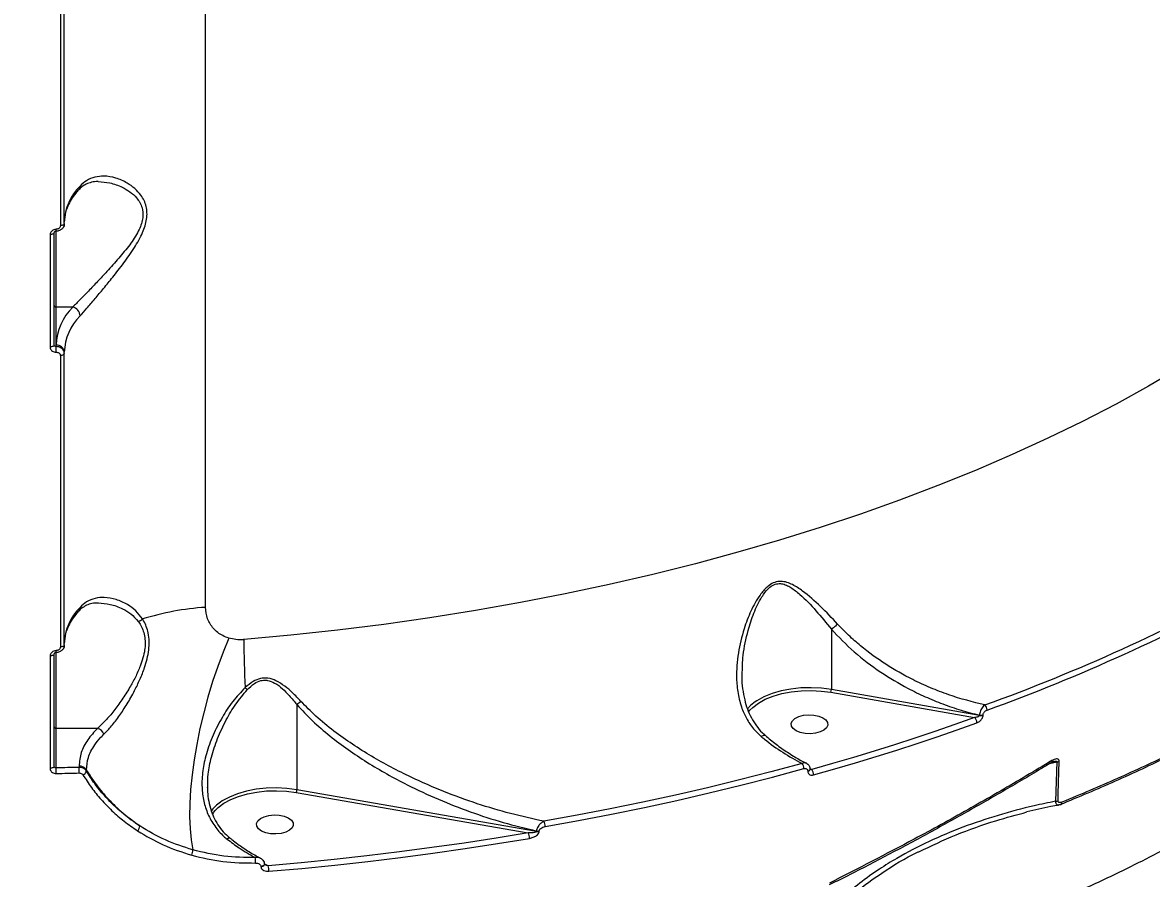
# Model space of a CAD drawing. Header units: millimetres. Extents: x -4781 to 5098, y -4410 to 4664.
# Drawn here: x -1572.3 to -1296.6, y -389.8 to -180.9 of the extents above; entities that cross this region are included whole.
import ezdxf

# ---------------------------------------------------------------- set-up
doc = ezdxf.new("R2010")
doc.units = ezdxf.units.MM
for name, color, linetype in [('DIKOM_ОБЪЕКТ', 7, 'Continuous'), ('DIKOM_РАЗМЕР_ЗОНА', 7, 'Continuous'), ('DIKOM_РАЗМЕР_ОБЪЕКТА', 7, 'Continuous')]:
    doc.layers.add(name, color=color, linetype=linetype)
doc.styles.add('style1', font='arial.ttf', dxfattribs={"width": 0.8})
doc.dimstyles.new('1-50', dxfattribs={"dimtxt": 300, "dimasz": 200, "dimexe": 100, "dimexo": 0, "dimgap": 100, "dimtad": 1, "dimtxsty": 'style1', "dimcen": 200, "dimclrd": 7, "dimclre": 7, "dimclrt": 7, "dimadec": 1, "dimazin": 2, "dimtfac": 1, "dimtmove": 0, "dimatfit": 2, "dimfxl": 0, "dimlwd": 25, "dimlwe": 18, "dimarcsym": 0})

# ---------------------------------------------------------------- blocks, each defined once
blk = doc.blocks.new('*D54')
at = {"layer": 'Defpoints', "color": 0, "transparency": 16777216}
for p in [(2534.93, 1098.4), (-3331.22, 763.4), (2534.93, -3200.56)]:
    blk.add_point(p, dxfattribs=at)
at = {"layer": 'DIKOM_РАЗМЕР_ОБЪЕКТА', "color": 7, "lineweight": 18, "transparency": 16777216}
for p, q in [((2534.93, 1098.4), (2534.93, -3300.56)), ((-3331.22, 763.4), (-3331.22, -3300.56))]:
    blk.add_line(p, q, dxfattribs=at)
at = {"layer": 'DIKOM_РАЗМЕР_ОБЪЕКТА', "color": 7, "lineweight": 25, "transparency": 16777216}
blk.add_line((-3131.22, -3200.56), (2334.93, -3200.56), dxfattribs=at)
at = {"layer": 'DIKOM_РАЗМЕР_ОБЪЕКТА', "color": 7, "transparency": 16777216}
for points in [[(-3131.22, -3167.23), (-3131.22, -3233.9), (-3331.22, -3200.56)], [(2334.93, -3167.23), (2334.93, -3233.9), (2534.93, -3200.56)]]:
    blk.add_solid(points, dxfattribs=at)
at = {"layer": 'DIKOM_РАЗМЕР_ОБЪЕКТА', "color": 7, "transparency": 16777216, "insert": (941.13, -2947.39), "char_height": 300, "attachment_point": 5, "style": 'style1'}
blk.add_mtext('5870', dxfattribs=at)
blk = doc.blocks.new('*D57')
at = {"layer": 'Defpoints', "color": 0, "transparency": 16777216}
for p in [(4034.06, 1180.11), (-4781.22, 856.14), (4034.06, -4310.06)]:
    blk.add_point(p, dxfattribs=at)
at = {"layer": 'DIKOM_РАЗМЕР_ЗОНА', "color": 7, "lineweight": 18, "transparency": 16777216}
for p, q in [((4034.06, 1180.11), (4034.06, -4410.06)), ((-4781.22, 856.14), (-4781.22, -4410.06))]:
    blk.add_line(p, q, dxfattribs=at)
at = {"layer": 'DIKOM_РАЗМЕР_ЗОНА', "color": 7, "lineweight": 25, "transparency": 16777216}
blk.add_line((-4581.22, -4310.06), (3834.06, -4310.06), dxfattribs=at)
at = {"layer": 'DIKOM_РАЗМЕР_ЗОНА', "color": 7, "transparency": 16777216}
for points in [[(-4581.22, -4276.72), (-4581.22, -4343.39), (-4781.22, -4310.06)], [(3834.06, -4276.72), (3834.06, -4343.39), (4034.06, -4310.06)]]:
    blk.add_solid(points, dxfattribs=at)
at = {"layer": 'DIKOM_РАЗМЕР_ЗОНА', "color": 7, "transparency": 16777216, "insert": (-1490.8, -4056.88), "char_height": 300, "attachment_point": 5, "style": 'style1'}
blk.add_mtext('8820', dxfattribs=at)

msp = doc.modelspace()

# ---------------------------------------------------------------- linework, layer by layer
at = {"layer": 'DIKOM_ОБЪЕКТ', "color": 7, "linetype": 'Continuous', "lineweight": 15}
for p, q in [((-1527.579, -323.657), (-1527.579, -23.649)), ((-1563.04, -159.341), (-1563.04, -230.486)), ((-1562.081, -229.971), (-1562.081, -158.826)), ((-1565.547, -232.677), (-1565.547, -260.106)), ((-1564.581, -259.592), (-1564.581, -232.162)), ((-1564.081, -250.364), (-1564.081, -231.806)), ((-1560.031, -250.364), (-1564.081, -250.364)), ((-1564.081, -259.632), (-1564.081, -250.364)), ((-1564.081, -259.992), (-1564.081, -259.632)), ((-1562.081, -261.686), (-1562.081, -261.347)), ((-1562.081, -332.831), (-1562.081, -261.686)), ((-1563.04, -262.201), (-1563.04, -333.346)), ((-1374.729, -329.019), (-1374.729, -343.728)), ((-1565.547, -335.537), (-1565.547, -362.967)), ((-1564.581, -362.452), (-1564.581, -335.023)), ((-1564.081, -353.224), (-1564.081, -334.666)), ((-1396.512, -340.471), (-1396.495, -340.129)), ((-1374.89, -344.401), (-1339.769, -350.561)), ((-1338.574, -350.07), (-1374.729, -343.728)), ((-1505.269, -347.415), (-1505.269, -368.199)), ((-1394.98, -349.192), (-1394.657, -348.796)), ((-1338.574, -349.981), (-1338.574, -350.07)), ((-1337.674, -350.003), (-1337.674, -349.914)), ((-1553.979, -353.224), (-1564.081, -353.224)), ((-1564.081, -362.852), (-1564.081, -353.224)), ((-1558.468, -362.414), (-1558.468, -362.722)), ((-1556.684, -363.638), (-1556.684, -363.354)), ((-1380.476, -363.65), (-1380.476, -363.678)), ((-1379.538, -363.259), (-1379.983, -363.063)), ((-1379.951, -363.197), (-1379.951, -363.225)), ((-1321.45, -361.797), (-1319.708, -361.393)), ((-1319.708, -361.393), (-1320.003, -370.998)), ((-1527.066, -367.607), (-1527.058, -367.409)), ((-1505.429, -368.872), (-1448.78, -378.712)), ((-1446.739, -378.367), (-1505.269, -368.199)), ((-1446.739, -378.262), (-1446.739, -378.367)), ((-1446.101, -378.367), (-1446.101, -378.262)), ((-1514.062, -386.904), (-1514.062, -386.979)), ((-1512.268, -386.737), (-1513.241, -386.313))]:
    msp.add_line(p, q, dxfattribs=at)
at = {"layer": 'DIKOM_ОБЪЕКТ', "color": 7, "linetype": 'Continuous', "lineweight": 15, "flags": 128}
for points in [[(-1562.081, -229.971), (-1562.099, -230.069), (-1562.153, -230.163), (-1562.241, -230.251), (-1562.36, -230.328), (-1562.505, -230.392), (-1562.67, -230.441), (-1562.851, -230.472), (-1563.04, -230.486)], [(-1564.581, -232.162), (-1564.6, -232.26), (-1564.654, -232.355), (-1564.742, -232.443), (-1564.862, -232.52), (-1565.008, -232.584), (-1565.175, -232.633), (-1565.356, -232.664), (-1565.547, -232.677)], [(-1564.581, -259.592), (-1564.6, -259.69), (-1564.654, -259.785), (-1564.742, -259.872), (-1564.862, -259.949), (-1565.008, -260.014), (-1565.175, -260.062), (-1565.356, -260.093), (-1565.547, -260.106)], [(-1562.081, -261.686), (-1562.099, -261.784), (-1562.153, -261.878), (-1562.241, -261.966), (-1562.36, -262.043), (-1562.505, -262.107), (-1562.67, -262.156), (-1562.851, -262.188), (-1563.04, -262.201)], [(-1289.546, -265.133), (-1297.245, -269.637), (-1305.207, -274.019), (-1313.425, -278.272), (-1321.891, -282.396), (-1330.598, -286.383), (-1339.536, -290.233), (-1348.698, -293.94), (-1358.076, -297.502), (-1367.66, -300.915), (-1377.442, -304.175), (-1387.412, -307.281), (-1397.561, -310.228), (-1407.88, -313.015), (-1418.36, -315.638), (-1428.99, -318.095), (-1439.76, -320.384), (-1450.661, -322.503), (-1461.683, -324.45), (-1472.814, -326.223), (-1484.046, -327.82), (-1495.366, -329.24), (-1506.766, -330.481), (-1518.234, -331.543)], [(-1562.081, -332.831), (-1562.099, -332.929), (-1562.153, -333.023), (-1562.241, -333.111), (-1562.36, -333.188), (-1562.505, -333.252), (-1562.67, -333.301), (-1562.851, -333.332), (-1563.04, -333.346)], [(-1521.875, -331.19), (-1523.282, -334.571), (-1524.614, -338.12), (-1525.86, -341.8), (-1527.005, -345.578), (-1528.04, -349.414), (-1528.954, -353.271), (-1529.738, -357.112), (-1530.384, -360.897), (-1530.886, -364.59), (-1531.239, -368.155), (-1531.439, -371.556), (-1531.485, -374.758), (-1531.375, -377.733), (-1531.112, -380.448), (-1530.697, -382.878)], [(-1564.581, -335.023), (-1564.6, -335.121), (-1564.654, -335.215), (-1564.742, -335.303), (-1564.862, -335.38), (-1565.008, -335.444), (-1565.175, -335.493), (-1565.356, -335.524), (-1565.547, -335.537)], [(-1394.657, -348.796), (-1393.937, -348.074), (-1392.555, -347.034), (-1390.881, -346.115), (-1388.955, -345.338), (-1386.822, -344.722), (-1384.53, -344.28), (-1382.135, -344.023), (-1379.692, -343.957), (-1377.258, -344.084), (-1374.89, -344.401)], [(-1374.729, -343.728), (-1377.171, -343.402), (-1379.681, -343.271), (-1382.201, -343.339), (-1384.671, -343.604), (-1387.034, -344.06), (-1389.234, -344.696), (-1391.22, -345.497), (-1392.946, -346.445), (-1393.386, -346.741)], [(-1393.386, -346.741), (-1394.371, -347.518), (-1395.308, -348.493)], [(-1377.831, -350.188), (-1376.824, -350.596), (-1376.081, -351.133), (-1375.662, -351.757), (-1375.602, -352.416), (-1375.903, -353.057), (-1376.544, -353.628), (-1377.471, -354.083), (-1378.609, -354.386), (-1379.867, -354.511), (-1381.142, -354.448), (-1382.331, -354.203), (-1383.338, -353.795), (-1384.081, -353.257), (-1384.5, -352.634), (-1384.561, -351.975), (-1384.259, -351.334), (-1383.618, -350.763), (-1382.691, -350.307), (-1381.553, -350.005), (-1380.295, -349.88), (-1379.02, -349.943), (-1377.831, -350.188)], [(-1339.769, -350.561), (-1344.586, -352.272), (-1349.449, -353.948), (-1354.357, -355.59), (-1359.309, -357.196), (-1364.304, -358.766), (-1369.341, -360.3), (-1374.42, -361.798), (-1379.538, -363.259)], [(-1379.059, -364.568), (-1373.929, -363.104), (-1368.838, -361.602), (-1363.789, -360.065), (-1358.782, -358.491), (-1353.819, -356.881), (-1348.899, -355.236), (-1344.024, -353.555), (-1339.196, -351.84)], [(-1320.894, -361.081), (-1320.878, -361.21), (-1320.881, -361.324), (-1320.902, -361.418), (-1320.941, -361.491), (-1320.997, -361.539), (-1321.004, -361.542)], [(-1564.581, -362.452), (-1564.6, -362.55), (-1564.654, -362.645), (-1564.742, -362.732), (-1564.862, -362.809), (-1565.008, -362.874), (-1565.175, -362.922), (-1565.356, -362.954), (-1565.547, -362.967)], [(-1558.468, -362.722), (-1559.17, -362.741), (-1559.871, -362.758), (-1560.573, -362.776), (-1561.274, -362.792), (-1561.976, -362.808), (-1562.678, -362.823), (-1563.379, -362.838), (-1564.081, -362.852)], [(-1381.886, -361.764), (-1389.508, -363.819), (-1397.21, -365.793), (-1404.989, -367.686), (-1412.842, -369.496), (-1420.766, -371.222), (-1428.756, -372.865), (-1436.811, -374.422), (-1444.925, -375.894)], [(-1444.627, -377.201), (-1436.494, -375.726), (-1428.422, -374.165), (-1420.413, -372.519), (-1412.472, -370.788), (-1404.602, -368.974), (-1396.806, -367.078), (-1389.087, -365.099), (-1381.448, -363.039)], [(-1564.043, -364.224), (-1563.339, -364.21), (-1562.636, -364.195), (-1561.933, -364.18), (-1561.229, -364.164), (-1560.526, -364.147), (-1559.823, -364.13), (-1559.12, -364.112), (-1558.416, -364.094)], [(-1525.197, -373.267), (-1524.477, -372.545), (-1523.095, -371.505), (-1521.421, -370.586), (-1519.495, -369.809), (-1517.361, -369.192), (-1515.07, -368.75), (-1512.674, -368.494), (-1510.231, -368.428), (-1507.797, -368.555), (-1505.429, -368.872)], [(-1505.269, -368.199), (-1507.712, -367.873), (-1510.222, -367.742), (-1512.741, -367.81), (-1515.211, -368.075), (-1517.574, -368.531), (-1519.774, -369.167), (-1521.761, -369.968), (-1523.486, -370.916), (-1523.927, -371.212)], [(-1525.895, -374.211), (-1525.535, -373.681), (-1525.197, -373.267)], [(-1508.372, -374.659), (-1507.365, -375.067), (-1506.622, -375.604), (-1506.203, -376.228), (-1506.142, -376.887), (-1506.444, -377.527), (-1507.085, -378.099), (-1508.012, -378.554), (-1509.15, -378.856), (-1510.408, -378.981), (-1511.683, -378.918), (-1512.872, -378.673), (-1513.879, -378.266), (-1514.622, -377.728), (-1515.041, -377.105), (-1515.101, -376.446), (-1514.799, -375.805), (-1514.159, -375.233), (-1513.232, -374.779), (-1512.094, -374.476), (-1510.836, -374.351), (-1509.561, -374.414), (-1508.372, -374.659)], [(-1448.78, -378.712), (-1456.573, -379.994), (-1464.412, -381.196), (-1472.295, -382.319), (-1480.22, -383.364), (-1488.182, -384.327), (-1496.18, -385.211), (-1504.209, -386.014), (-1512.268, -386.737)], [(-1512.106, -388.102), (-1504.028, -387.378), (-1495.98, -386.573), (-1487.963, -385.687), (-1479.981, -384.721), (-1472.038, -383.674), (-1464.136, -382.548), (-1456.278, -381.343), (-1448.467, -380.059)], [(-1513.219, -386.398), (-1513.256, -386.534), (-1513.37, -386.668), (-1513.553, -386.78), (-1513.79, -386.861), (-1514.062, -386.904)]]:
    msp.add_lwpolyline(points, dxfattribs=at)
at = {"layer": 'DIKOM_ОБЪЕКТ', "color": 7, "linetype": 'Continuous', "lineweight": 15}
for centre, radius, start, end in [((-1548.967, -230.106), 13.122, 134.86017, 177.92687), ((-1559.539, -220.839), 1.316, 318.34635, 1.51264), ((-1566.507, -231.512), 2.469, 352.17356, 3.46663), ((-1564.114, -249.896), 0.469, 184.80944, 273.98347), ((-1550.313, -260.13), 13.777, 134.85734, 177.92845), ((-1560.593, -252.671), 2.374, 3.65273, 76.30292), ((-1548.967, -261.821), 13.123, 134.86098, 177.92833), ((-1563.949, -261.501), 1.874, 4.73264, 94.05015), ((-1587.008, -261.316), 22.965, 359.88052, 3.30507), ((-1491.443, 79.181), 453.687, 289.86932, 299.01111), ((-1491.267, 78.924), 454.738, 289.86985, 299.0107), ((-1548.967, -332.966), 13.122, 134.86017, 177.92687), ((-1559.538, -323.699), 1.315, 318.33655, 1.52244), ((-1523.12, -391.025), 67.515, 93.78653, 107.11356), ((-1544.898, -324.274), 2.933, 287.15244, 310.64006), ((-1290.345, -331.113), 227.889, 180.10804, 183.05365), ((-1566.507, -334.372), 2.469, 352.17356, 3.46663), ((-1491.358, -316.94), 37.382, 224.74033, 225.84786), ((-1376.147, -343.744), 1.419, 332.41804, 0.62123), ((-1338.254, -348.2), 1.81, 259.8183, 288.67128), ((-1338.254, -348.288), 1.81, 259.8183, 288.67128), ((-1338.462, -348.761), 1.754, 0.62116, 46.07651), ((-1564.114, -352.756), 0.469, 184.77483, 274.01808), ((-1340.922, -351.846), 1.726, 0.19431, 48.11364), ((-1554.705, -355.644), 2.526, 23.78837, 73.30906), ((-1587.019, -364.177), 22.977, 359.8814, 3.3042), ((-1558.411, -364.47), 2.057, 32.86585, 91.57732), ((-1575.392, -364.046), 16.976, 359.83743, 4.47216), ((-1557.944, -363.307), 1.303, 288.88749, 345.2792), ((-1383.533, -363.043), 2.085, 0.09541, 37.83463), ((-1380.531, -363.054), 0.598, 275.2718, 345.85357), ((-1380.529, -363.089), 0.592, 275.12676, 347.36661), ((-1381.062, -364.558), 2.002, 359.70609, 40.45183), ((-1319.609, -359.628), 1.767, 266.77811, 287.71984), ((-1506.701, -368.214), 1.432, 332.67349, 0.61472), ((-1519.165, -378.343), 8.575, 123.73755, 145.8752), ((-1319.947, -369.196), 1.803, 268.2261, 288.75555), ((-1318.767, -371.478), 0.317, 275.65392, 291.97613), ((-1318.947, -371.314), 0.547, 303.14521, 9.20218), ((-1545.526, -376.876), 1.894, 315.10622, 355.18106), ((-1447.572, -377.187), 2.946, 359.72491, 26.03446), ((-1451.376, -380.026), 2.909, 359.36502, 26.8472), ((-1446.42, -376.376), 1.913, 260.39224, 279.60776), ((-1446.42, -376.492), 1.902, 260.33572, 279.66428), ((-1533.396, -383.017), 2.703, 334.6852, 2.9487), ((-1520.157, -385.706), 4.802, 355.46282, 11.41099), ((-1513.986, -386.134), 0.849, 264.85415, 334.34833), ((-1517.578, -388.059), 5.472, 359.54155, 13.97909)]:
    msp.add_arc(centre, radius, start, end, dxfattribs=at)
for points, knots in [([(-1553.792, -219.733), (-1552.849, -219.794), (-1550.901, -219.919), (-1548.257, -220.872), (-1546.043, -222.156), (-1544.591, -223.429), (-1543.607, -224.787), (-1542.952, -226.268), (-1542.808, -227.715), (-1543, -229.155), (-1543.326, -230.343), (-1544.271, -232.48), (-1546.107, -235.246), (-1548.788, -238.508), (-1551.472, -241.481), (-1553.972, -244.151), (-1556.182, -246.464), (-1558.265, -248.619), (-1559.437, -249.777), (-1560.031, -250.364)], [0, 0, 0, 0, 0.083731, 0.1730445, 0.2302412, 0.2886018, 0.3225489, 0.3574022, 0.4073007, 0.4205948, 0.4517212, 0.4838951, 0.5607478, 0.6426243, 0.7267586, 0.7946329, 0.8636862, 0.9308931, 1, 1, 1, 1]), ([(-1553.792, -219.733), (-1553.842, -219.729), (-1554.419, -219.681), (-1555.412, -219.86), (-1556.688, -220.275), (-1557.721, -220.889), (-1558.297, -221.47), (-1558.555, -221.73)], [0, 0, 0, 0, 0.02618179, 0.29860911, 0.57054331, 0.80740198, 1, 1, 1, 1]), ([(-1558.224, -252.519), (-1557.678, -251.913), (-1556.57, -250.679), (-1554.597, -248.355), (-1552.467, -245.801), (-1550.1, -242.891), (-1547.521, -239.588), (-1544.952, -235.96), (-1542.907, -232.358), (-1541.962, -229.411), (-1541.832, -227.277), (-1542.047, -225.738), (-1542.568, -224.312), (-1543.485, -222.795), (-1544.869, -221.325), (-1546.951, -219.847), (-1549.517, -218.733), (-1552.219, -218.28), (-1554.644, -218.541), (-1556.633, -219.324), (-1557.725, -220.34), (-1558.224, -220.804)], [0, 0, 0, 0, 0.0545827, 0.1110313, 0.165944, 0.2220125, 0.2890737, 0.3579567, 0.4226695, 0.4774017, 0.5047488, 0.5331024, 0.5623555, 0.5923839, 0.6398909, 0.6885848, 0.7592847, 0.8320606, 0.8901602, 0.9498681, 1, 1, 1, 1]), ([(-1558.559, -221.718), (-1558.798, -221.987), (-1559.496, -222.773), (-1560.435, -224.1), (-1561.28, -225.698), (-1561.833, -227.315), (-1562.058, -228.626), (-1562.076, -229.401), (-1562.081, -229.631)], [0, 0, 0, 0, 0.103399, 0.3019177, 0.501744, 0.7047564, 0.9124694, 1, 1, 1, 1]), ([(-1564.043, -231.363), (-1564.154, -231.372), (-1564.434, -231.393), (-1564.856, -231.555), (-1565.237, -231.853), (-1565.497, -232.243), (-1565.53, -232.532), (-1565.547, -232.677)], [0, 0, 0, 0, 0.1418675, 0.3567156, 0.5713633, 0.7856093, 1, 1, 1, 1]), ([(-1562.1, -230.005), (-1562.096, -230.056), (-1562.072, -230.328), (-1562.259, -230.81), (-1562.671, -231.356), (-1563.282, -231.717), (-1563.785, -231.877), (-1564.047, -231.843), (-1564.063, -231.841)], [0, 0, 0, 0, 0.0530065, 0.2781193, 0.5037645, 0.7375011, 0.9841192, 1, 1, 1, 1]), ([(-1563.04, -230.486), (-1563.052, -230.582), (-1563.074, -230.775), (-1563.246, -231.036), (-1563.501, -231.235), (-1563.782, -231.343), (-1563.969, -231.357), (-1564.043, -231.363)], [0, 0, 0, 0, 0.2142206, 0.4286116, 0.643224, 0.8580978, 1, 1, 1, 1]), ([(-1564.061, -231.852), (-1564.092, -231.852), (-1564.178, -231.853), (-1564.316, -231.893), (-1564.446, -231.962), (-1564.534, -232.043), (-1564.578, -232.123), (-1564.583, -232.146), (-1564.581, -232.164), (-1564.581, -232.165)], [0, 0, 0, 0, 0.0835665, 0.2335785, 0.3872197, 0.5494512, 0.7301465, 0.9907729, 1, 1, 1, 1]), ([(-1565.547, -260.106), (-1565.539, -260.201), (-1565.521, -260.439), (-1565.341, -260.798), (-1565.001, -261.118), (-1564.55, -261.331), (-1564.212, -261.353), (-1564.043, -261.364)], [0, 0, 0, 0, 0.1406272, 0.3551633, 0.5699166, 0.7849022, 1, 1, 1, 1]), ([(-1564.081, -259.992), (-1564.137, -259.991), (-1564.25, -259.988), (-1564.4, -259.922), (-1564.513, -259.82), (-1564.573, -259.702), (-1564.579, -259.623), (-1564.581, -259.592)], [0, 0, 0, 0, 0.2155049, 0.4307596, 0.6455209, 0.8597731, 1, 1, 1, 1]), ([(-1562.081, -261.686), (-1562.091, -261.56), (-1562.115, -261.243), (-1562.354, -260.763), (-1562.806, -260.332), (-1563.406, -260.043), (-1563.856, -260.009), (-1564.081, -259.992)], [0, 0, 0, 0, 0.14066321, 0.35546965, 0.57032053, 0.78516732, 1, 1, 1, 1]), ([(-1564.043, -261.364), (-1563.93, -261.371), (-1563.705, -261.386), (-1563.404, -261.528), (-1563.177, -261.74), (-1563.058, -261.979), (-1563.045, -262.138), (-1563.04, -262.201)], [0, 0, 0, 0, 0.2150907, 0.4301805, 0.6447969, 0.8592987, 1, 1, 1, 1]), ([(-1175.175, -286.77), (-1174.67, -287.851), (-1173.12, -291.169), (-1171.597, -297.415), (-1170.509, -305.413), (-1170.444, -314.101), (-1171.373, -323.434), (-1173.34, -333.411), (-1176.36, -344.036), (-1180.476, -355.3), (-1185.733, -367.236), (-1192.088, -379.682), (-1199.379, -392.331), (-1207.483, -405.057), (-1216.296, -417.786), (-1226.054, -430.871), (-1236.762, -444.276), (-1248.403, -457.958), (-1260.649, -471.532), (-1273.423, -484.948), (-1286.645, -498.161), (-1300.601, -511.464), (-1315.285, -524.812), (-1330.624, -538.177), (-1341.277, -546.949), (-1346.601, -551.334)], [0, 0, 0, 0, 0.0209176, 0.0641763, 0.1074674, 0.1507256, 0.1952319, 0.239775, 0.2842814, 0.3303977, 0.3765138, 0.4232922, 0.4700711, 0.5140068, 0.5579767, 0.6019124, 0.6471283, 0.6923814, 0.7375982, 0.7807392, 0.823911, 0.8670522, 0.911357, 0.9556951, 1, 1, 1, 1]), ([(-1387.598, -418.941), (-1382.045, -417.38), (-1370.937, -414.257), (-1354.849, -409.032), (-1339.224, -403.415), (-1323.618, -397.162), (-1308.189, -390.265), (-1293.077, -382.692), (-1278.694, -374.612), (-1265.127, -366.027), (-1252.451, -356.951), (-1241.07, -347.677), (-1230.962, -338.255), (-1222.085, -328.733), (-1214.154, -318.853), (-1207.363, -308.613), (-1202.813, -300.706), (-1200.937, -296.2), (-1200.554, -295.278)], [0, 0, 0, 0, 0.0603272, 0.1206539, 0.1815816, 0.242509, 0.3098632, 0.3772694, 0.4446229, 0.513961, 0.5833572, 0.6526947, 0.71793, 0.7832141, 0.8484483, 0.9155652, 0.9827371, 1, 1, 1, 1]), ([(-1373.225, -327.735), (-1374.596, -326.284), (-1377.376, -323.342), (-1381.011, -320.126), (-1383.791, -318.28), (-1385.587, -317.518), (-1387.042, -317.239), (-1388.568, -317.464), (-1390.234, -318.393), (-1391.372, -319.607), (-1392.914, -321.678), (-1394.481, -324.576), (-1396.297, -329.321), (-1397.627, -334.834), (-1398.045, -340.189), (-1397.627, -344.743), (-1396.744, -348.162), (-1395.352, -351.148), (-1393.753, -353.438), (-1392.435, -354.655), (-1391.883, -355.166)], [0, 0, 0, 0, 0.0952068, 0.1929549, 0.2447991, 0.2710684, 0.2981681, 0.3242868, 0.3503845, 0.3910723, 0.4019425, 0.4719606, 0.5438072, 0.6393922, 0.7378504, 0.7988521, 0.8613652, 0.9113733, 0.9628368, 1, 1, 1, 1]), ([(-1396.495, -340.129), (-1396.468, -338.537), (-1396.405, -334.914), (-1395.279, -329.848), (-1393.771, -325.045), (-1392.375, -322.14), (-1391.001, -320.046), (-1390.016, -318.851), (-1388.514, -317.939), (-1387.183, -317.78), (-1385.968, -318.087), (-1385.157, -318.495), (-1383.943, -319.233), (-1381.754, -321.01), (-1378.469, -324.401), (-1375.976, -327.479), (-1374.729, -329.019)], [0, 0, 0, 0, 0.10840648, 0.24673586, 0.34665754, 0.44619538, 0.46107586, 0.51550137, 0.54917687, 0.58272085, 0.61487317, 0.64723472, 0.6541136, 0.72605986, 0.86297521, 1, 1, 1, 1]), ([(-1542.987, -326.499), (-1543.503, -325.804), (-1544.551, -324.387), (-1546.806, -322.793), (-1549.439, -321.613), (-1552.146, -321.144), (-1554.582, -321.385), (-1556.599, -322.159), (-1557.71, -323.188), (-1558.224, -323.664)], [0, 0, 0, 0, 0.1260958, 0.2567263, 0.4243349, 0.5968615, 0.7352956, 0.8775672, 1, 1, 1, 1]), ([(-1558.559, -324.578), (-1558.798, -324.847), (-1559.496, -325.633), (-1560.435, -326.96), (-1561.28, -328.558), (-1561.833, -330.175), (-1562.058, -331.486), (-1562.076, -332.261), (-1562.081, -332.491)], [0, 0, 0, 0, 0.103399, 0.3019121, 0.5017441, 0.7047565, 0.9124634, 1, 1, 1, 1]), ([(-1553.74, -322.604), (-1554.153, -322.611), (-1555.07, -322.625), (-1556.34, -322.98), (-1557.485, -323.609), (-1558.216, -324.159), (-1558.528, -324.554), (-1558.555, -324.588)], [0, 0, 0, 0, 0.2205038, 0.4894694, 0.7558719, 0.9789972, 1, 1, 1, 1]), ([(-1553.805, -322.583), (-1552.831, -322.65), (-1550.85, -322.787), (-1548.117, -323.803), (-1545.725, -325.176), (-1544.602, -326.437), (-1544.033, -327.076)], [0, 0, 0, 0, 0.2830938, 0.5754429, 0.784746, 1, 1, 1, 1]), ([(-1521.875, -331.19), (-1522.395, -331.002), (-1523.849, -330.475), (-1525.774, -328.9), (-1527.29, -326.482), (-1527.482, -324.605), (-1527.579, -323.657)], [0, 0, 0, 0, 0.1529687, 0.4283857, 0.7114397, 1, 1, 1, 1]), ([(-1544.033, -327.076), (-1543.935, -327.217), (-1543.307, -328.12), (-1542.606, -329.68), (-1542.29, -331.864), (-1542.339, -333.181), (-1542.519, -334.569), (-1542.84, -336.032), (-1543.603, -338.27), (-1544.706, -340.714), (-1546.215, -343.477), (-1548.004, -346.292), (-1549.988, -348.995), (-1552.01, -351.398), (-1553.317, -352.61), (-1553.979, -353.224)], [0, 0, 0, 0, 0.0201022, 0.1287243, 0.1852758, 0.2440123, 0.2548649, 0.3167937, 0.3805879, 0.4664127, 0.5546289, 0.6638194, 0.7761666, 0.8865595, 1, 1, 1, 1]), ([(-1552.393, -354.625), (-1551.779, -353.992), (-1550.532, -352.708), (-1548.619, -350.172), (-1546.709, -347.26), (-1545.016, -344.266), (-1543.569, -341.271), (-1542.533, -338.661), (-1541.812, -336.23), (-1541.403, -334.064), (-1541.294, -331.916), (-1541.594, -329.424), (-1542.289, -327.649), (-1542.894, -326.653), (-1542.987, -326.499)], [0, 0, 0, 0, 0.10848418, 0.22022221, 0.32764612, 0.43831324, 0.52379529, 0.61149766, 0.6745051, 0.7390785, 0.80277118, 0.86889327, 0.97973, 1, 1, 1, 1]), ([(-1373.225, -327.735), (-1373.272, -327.784), (-1373.427, -327.944), (-1373.763, -328.26), (-1374.241, -328.669), (-1374.565, -328.901), (-1374.727, -329.016)], [0, 0, 0, 0, 0.107574, 0.3494444, 0.6747748, 1, 1, 1, 1]), ([(-1337.246, -347.498), (-1340.21, -346.752), (-1344.691, -345.625), (-1350.533, -343.341), (-1355.709, -340.961), (-1361.526, -337.659), (-1366.694, -333.902), (-1370.558, -330.523), (-1372.336, -328.664), (-1373.225, -327.735)], [0, 0, 0, 0, 0.2227164, 0.3367325, 0.450746, 0.6309998, 0.8132713, 0.9066454, 1, 1, 1, 1]), ([(-1374.729, -329.019), (-1374.729, -329.019), (-1374.729, -329.018), (-1374.728, -329.017), (-1374.728, -329.017), (-1374.727, -329.016)], [0, 0, 0, 0, 0.4403966, 0.7809397, 1, 1, 1, 1]), ([(-1374.727, -329.016), (-1372.92, -330.903), (-1369.259, -334.726), (-1362.851, -339.507), (-1356.941, -343.031), (-1351.813, -345.52), (-1347.498, -347.293), (-1343.08, -348.818), (-1340.076, -349.594), (-1338.574, -349.981)], [0, 0, 0, 0, 0.18520967, 0.37521993, 0.55802757, 0.66727238, 0.77652101, 0.88825813, 1, 1, 1, 1]), ([(-1562.1, -332.865), (-1562.096, -332.916), (-1562.072, -333.188), (-1562.259, -333.67), (-1562.671, -334.216), (-1563.282, -334.577), (-1563.785, -334.737), (-1564.047, -334.703), (-1564.063, -334.701)], [0, 0, 0, 0, 0.05301622, 0.27811953, 0.50376466, 0.73750117, 0.98411921, 1, 1, 1, 1]), ([(-1563.04, -333.346), (-1563.052, -333.442), (-1563.074, -333.635), (-1563.246, -333.896), (-1563.501, -334.095), (-1563.782, -334.203), (-1563.969, -334.217), (-1564.043, -334.223)], [0, 0, 0, 0, 0.2142179, 0.4286062, 0.643216, 0.8580995, 1, 1, 1, 1]), ([(-1518.234, -331.543), (-1518.292, -331.547), (-1518.932, -331.598), (-1520.185, -331.593), (-1521.305, -331.326), (-1521.875, -331.19)], [0, 0, 0, 0, 0.0468116, 0.5142745, 1, 1, 1, 1]), ([(-1908.339, -334.732), (-1907.049, -335.912), (-1902.234, -340.316), (-1892.844, -347.612), (-1880.204, -356.585), (-1866.52, -365.152), (-1851.919, -373.335), (-1836.435, -381.103), (-1820.147, -388.423), (-1803.129, -395.26), (-1785.418, -401.594), (-1767.03, -407.401), (-1748.006, -412.684), (-1728.422, -417.429), (-1708.369, -421.615), (-1687.94, -425.224), (-1667.178, -428.241), (-1646.111, -430.65), (-1624.779, -432.458), (-1603.267, -433.664), (-1581.676, -434.265), (-1560.103, -434.26), (-1540.214, -433.677), (-1522.024, -432.705), (-1511.048, -431.809), (-1505.56, -431.361)], [0, 0, 0, 0, 0.016667, 0.0622094, 0.1076088, 0.1530401, 0.1986142, 0.2442608, 0.289908, 0.3354825, 0.3809142, 0.426419, 0.4720663, 0.5177872, 0.5635076, 0.609156, 0.6546616, 0.7002791, 0.7460386, 0.7918718, 0.8377047, 0.8834657, 0.9290835, 0.9645417, 1, 1, 1, 1]), ([(-1564.043, -334.223), (-1564.154, -334.232), (-1564.434, -334.253), (-1564.856, -334.415), (-1565.238, -334.713), (-1565.497, -335.103), (-1565.53, -335.392), (-1565.547, -335.537)], [0, 0, 0, 0, 0.1418682, 0.3567088, 0.5713575, 0.7857804, 1, 1, 1, 1]), ([(-1564.061, -334.713), (-1564.092, -334.713), (-1564.178, -334.712), (-1564.316, -334.753), (-1564.446, -334.821), (-1564.534, -334.903), (-1564.579, -334.982), (-1564.583, -335.011), (-1564.581, -335.025), (-1564.581, -335.025)], [0, 0, 0, 0, 0.0835475, 0.2335243, 0.387157, 0.5496451, 0.7302323, 0.9908443, 1, 1, 1, 1]), ([(-1504.269, -346.628), (-1504.951, -345.905), (-1506.206, -344.574), (-1508.22, -342.852), (-1510.19, -341.571), (-1512.242, -340.871), (-1514.212, -340.958), (-1516.16, -341.774), (-1517.272, -342.713), (-1517.91, -343.253)], [0, 0, 0, 0, 0.1839926, 0.3383966, 0.4956117, 0.6241624, 0.7374457, 0.8492039, 1, 1, 1, 1]), ([(-1517.397, -343.761), (-1516.838, -343.216), (-1515.88, -342.28), (-1514.245, -341.495), (-1513.124, -341.399), (-1511.956, -341.548), (-1510.515, -342.147), (-1508.769, -343.48), (-1506.994, -345.292), (-1505.879, -346.664), (-1505.269, -347.415)], [0, 0, 0, 0, 0.1504132, 0.257914, 0.3420782, 0.3655549, 0.4904945, 0.648822, 0.8079209, 1, 1, 1, 1]), ([(-1396.61, -340.462), (-1396.612, -340.519), (-1396.645, -341.564), (-1396.437, -343.523), (-1395.985, -346.148), (-1395.269, -348.517), (-1394.329, -350.641), (-1393.105, -352.575), (-1391.959, -353.996), (-1391.137, -354.672), (-1390.889, -354.877)], [0, 0, 0, 0, 0.0102837, 0.188194, 0.3588095, 0.5021576, 0.6529644, 0.7995567, 0.9394712, 1, 1, 1, 1]), ([(-1517.91, -343.253), (-1518.958, -344.364), (-1521.055, -346.587), (-1523.612, -350.569), (-1525.84, -354.835), (-1527.444, -359.241), (-1528.353, -363.531), (-1528.553, -367.417), (-1528.103, -370.977), (-1527.1, -374.173), (-1525.453, -377.095), (-1523.739, -379.064), (-1522.595, -380.014), (-1522.338, -380.228)], [0, 0, 0, 0, 0.1039341, 0.2080531, 0.3213667, 0.4346159, 0.5351293, 0.6355659, 0.7202669, 0.8048958, 0.8901501, 0.9753316, 1, 1, 1, 1]), ([(-1527.058, -367.409), (-1527.046, -366.409), (-1527.019, -364.025), (-1526.185, -360.06), (-1524.715, -355.591), (-1522.662, -351.27), (-1520.289, -347.224), (-1518.367, -344.923), (-1517.397, -343.761)], [0, 0, 0, 0, 0.1201911, 0.2867039, 0.4714234, 0.6604375, 0.8286448, 1, 1, 1, 1]), ([(-1504.269, -346.628), (-1504.3, -346.655), (-1504.464, -346.801), (-1504.811, -347.089), (-1505.105, -347.294), (-1505.267, -347.408)], [0, 0, 0, 0, 0.09274982, 0.49785659, 1, 1, 1, 1]), ([(-1444.925, -375.894), (-1447.655, -375.299), (-1453.114, -374.108), (-1461.285, -371.648), (-1469.408, -368.705), (-1478.076, -364.928), (-1485.525, -361.004), (-1491.745, -357.116), (-1496.317, -353.859), (-1500.573, -350.408), (-1503.085, -347.839), (-1504.269, -346.628)], [0, 0, 0, 0, 0.1269743, 0.2539533, 0.3836705, 0.5133757, 0.6746725, 0.7565606, 0.8384272, 0.9238183, 1, 1, 1, 1]), ([(-1267.205, -346.413), (-1271.164, -348.628), (-1279.081, -353.058), (-1291.664, -359.383), (-1304.711, -365.484), (-1313.842, -369.312), (-1318.408, -371.227)], [0, 0, 0, 0, 0.24912, 0.4982435, 0.7491211, 1, 1, 1, 1]), ([(-1505.269, -347.415), (-1505.269, -347.414), (-1505.269, -347.412), (-1505.268, -347.41), (-1505.267, -347.409), (-1505.267, -347.408)], [0, 0, 0, 0, 0.44291374, 0.75725673, 1, 1, 1, 1]), ([(-1505.267, -347.408), (-1504.019, -348.75), (-1501.507, -351.451), (-1497.263, -355.073), (-1492.806, -358.428), (-1488.146, -361.513), (-1483.311, -364.376), (-1477.509, -367.452), (-1470.727, -370.597), (-1462.892, -373.655), (-1454.887, -376.282), (-1449.455, -377.602), (-1446.739, -378.262)], [0, 0, 0, 0, 0.0822816, 0.1655661, 0.2475179, 0.3294902, 0.4129247, 0.496371, 0.6209054, 0.7454532, 0.8727291, 1, 1, 1, 1]), ([(-1338.574, -350.07), (-1338.577, -350.092), (-1338.582, -350.136), (-1338.64, -350.225), (-1338.771, -350.326), (-1339, -350.429), (-1339.318, -350.515), (-1339.587, -350.55), (-1339.747, -350.56), (-1339.769, -350.561)], [0, 0, 0, 0, 0.0554287, 0.1099385, 0.2437592, 0.4176182, 0.6518461, 0.9519375, 1, 1, 1, 1]), ([(-1339.196, -351.84), (-1339.168, -351.829), (-1338.961, -351.752), (-1338.605, -351.551), (-1338.194, -351.185), (-1337.904, -350.795), (-1337.712, -350.391), (-1337.687, -350.132), (-1337.674, -350.003)], [0, 0, 0, 0, 0.0392386, 0.2872285, 0.4952767, 0.6710382, 0.8353638, 1, 1, 1, 1]), ([(-1337.246, -347.498), (-1337.271, -347.516), (-1337.445, -347.637), (-1337.747, -347.932), (-1338.096, -348.431), (-1338.35, -348.953), (-1338.525, -349.485), (-1338.557, -349.814), (-1338.574, -349.981)], [0, 0, 0, 0, 0.0391512, 0.268371, 0.4664047, 0.6437299, 0.820009, 1, 1, 1, 1]), ([(-1337.674, -349.914), (-1337.667, -349.831), (-1337.651, -349.663), (-1337.528, -349.402), (-1337.343, -349.155), (-1337.083, -348.926), (-1336.859, -348.799), (-1336.728, -348.749), (-1336.709, -348.742)], [0, 0, 0, 0, 0.1672629, 0.3344716, 0.5091627, 0.7130802, 0.9577437, 1, 1, 1, 1]), ([(-1553.979, -353.224), (-1554.825, -354.139), (-1556.567, -356.023), (-1558.142, -359.135), (-1558.358, -361.311), (-1558.468, -362.414)], [0, 0, 0, 0, 0.3175191, 0.6539206, 1, 1, 1, 1]), ([(-1556.684, -363.354), (-1556.588, -362.333), (-1556.393, -360.261), (-1554.986, -357.583), (-1553.504, -355.722), (-1552.641, -354.87), (-1552.393, -354.625)], [0, 0, 0, 0, 0.3362328, 0.6822492, 0.9087892, 1, 1, 1, 1]), ([(-1391.883, -355.166), (-1391.863, -355.152), (-1391.702, -355.039), (-1391.406, -354.882), (-1391.084, -354.804), (-1390.975, -354.888), (-1390.927, -354.924)], [0, 0, 0, 0, 0.0464968, 0.3750415, 0.728695, 1, 1, 1, 1]), ([(-1391.883, -355.166), (-1391.61, -355.39), (-1389.894, -356.799), (-1386.584, -359.217), (-1383.473, -360.904), (-1381.886, -361.764)], [0, 0, 0, 0, 0.0849829, 0.5334648, 1, 1, 1, 1]), ([(-1390.921, -354.905), (-1390.026, -355.646), (-1388.225, -357.137), (-1385.435, -359.085), (-1382.962, -360.631), (-1381.422, -361.408), (-1380.835, -361.704)], [0, 0, 0, 0, 0.2735386, 0.5505719, 0.8287893, 1, 1, 1, 1]), ([(-1318.82, -371.79), (-1314.29, -369.894), (-1305.23, -366.102), (-1292.261, -360.013), (-1283.38, -355.649), (-1278.99, -353.23), (-1278.613, -353.022)], [0, 0, 0, 0, 0.32240725, 0.64480919, 0.96948875, 1, 1, 1, 1]), ([(-1320.894, -361.081), (-1321.41, -361.393), (-1323.99, -362.953), (-1330.764, -366.985), (-1341.396, -373.095), (-1356.795, -381.579), (-1368.252, -387.426), (-1375.199, -390.971)], [0, 0, 0, 0, 0.0299888, 0.1499527, 0.3900718, 0.6301905, 1, 1, 1, 1]), ([(-1319.071, -361.312), (-1319.074, -361.219), (-1319.081, -361.034), (-1319.202, -360.831), (-1319.415, -360.687), (-1319.792, -360.638), (-1320.316, -360.765), (-1320.705, -360.978), (-1320.894, -361.081)], [0, 0, 0, 0, 0.1098346, 0.2199944, 0.3256974, 0.4924993, 0.7537197, 1, 1, 1, 1]), ([(-1565.547, -362.967), (-1565.539, -363.061), (-1565.521, -363.299), (-1565.341, -363.658), (-1565.001, -363.978), (-1564.55, -364.191), (-1564.212, -364.213), (-1564.043, -364.224)], [0, 0, 0, 0, 0.1404781, 0.35505, 0.569839, 0.7848604, 1, 1, 1, 1]), ([(-1564.081, -362.852), (-1564.137, -362.851), (-1564.25, -362.848), (-1564.4, -362.782), (-1564.513, -362.68), (-1564.573, -362.562), (-1564.579, -362.483), (-1564.581, -362.452)], [0, 0, 0, 0, 0.2155049, 0.4307596, 0.6455209, 0.8597731, 1, 1, 1, 1]), ([(-1556.684, -363.638), (-1556.712, -363.594), (-1556.847, -363.382), (-1557.195, -363.059), (-1557.792, -362.77), (-1558.243, -362.738), (-1558.468, -362.722)], [0, 0, 0, 0, 0.08071138, 0.38704006, 0.69352176, 1, 1, 1, 1]), ([(-1556.684, -363.354), (-1555.893, -364.591), (-1554.303, -367.079), (-1551.285, -370.615), (-1547.785, -374.015), (-1545.026, -376.024), (-1543.638, -377.035)], [0, 0, 0, 0, 0.23738603, 0.47716031, 0.73699965, 1, 1, 1, 1]), ([(-1543.638, -377.035), (-1545.699, -375.547), (-1548.821, -373.293), (-1552.314, -369.653), (-1554.705, -366.742), (-1556.03, -364.663), (-1556.684, -363.638)], [0, 0, 0, 0, 0.3951757, 0.5986827, 0.8021844, 1, 1, 1, 1]), ([(-1380.847, -361.733), (-1381, -361.68), (-1381.31, -361.574), (-1381.692, -361.7), (-1381.886, -361.764)], [0, 0, 0, 0, 0.49299517, 1, 1, 1, 1]), ([(-1381.448, -363.039), (-1381.333, -363.019), (-1381.104, -362.977), (-1380.8, -363.062), (-1380.58, -363.246), (-1380.485, -363.464), (-1380.478, -363.607), (-1380.476, -363.65)], [0, 0, 0, 0, 0.2336813, 0.4673578, 0.6955756, 0.9089169, 1, 1, 1, 1]), ([(-1380.848, -361.751), (-1380.802, -361.767), (-1380.566, -361.848), (-1380.241, -362.206), (-1379.973, -362.704), (-1379.975, -363.061), (-1379.976, -363.2)], [0, 0, 0, 0, 0.0804906, 0.4166112, 0.7742715, 1, 1, 1, 1]), ([(-1380.476, -363.678), (-1380.472, -363.742), (-1380.462, -363.95), (-1380.325, -364.268), (-1380.007, -364.538), (-1379.563, -364.662), (-1379.227, -364.599), (-1379.059, -364.568)], [0, 0, 0, 0, 0.09305026, 0.30386334, 0.5301869, 0.76514617, 1, 1, 1, 1]), ([(-1379.538, -363.259), (-1379.628, -363.255), (-1379.792, -363.249), (-1379.94, -363.192), (-1380.007, -363.166)], [0, 0, 0, 0, 0.55313021, 1, 1, 1, 1]), ([(-1321.011, -361.529), (-1321.863, -362.051), (-1325.749, -364.434), (-1332.835, -368.59), (-1342.254, -373.982), (-1351.813, -379.264), (-1361.508, -384.436), (-1369.314, -388.493), (-1373.938, -390.792), (-1375.234, -391.436)], [0, 0, 0, 0, 0.0499472, 0.2277463, 0.4046448, 0.5808135, 0.7564385, 0.9317147, 1, 1, 1, 1]), ([(-1320.424, -361.284), (-1320.445, -361.289), (-1320.526, -361.307), (-1320.728, -361.382), (-1320.904, -361.493), (-1320.994, -361.549)], [0, 0, 0, 0, 0.14971372, 0.56850913, 1, 1, 1, 1]), ([(-1320.441, -361.295), (-1320.345, -361.27), (-1320.153, -361.221), (-1319.914, -361.199), (-1319.762, -361.218), (-1319.704, -361.252), (-1319.686, -361.276), (-1319.678, -361.304), (-1319.681, -361.341), (-1319.698, -361.373), (-1319.708, -361.393)], [0, 0, 0, 0, 0.3048599, 0.6111263, 0.7584317, 0.8096221, 0.8610147, 0.8755562, 0.9258489, 1, 1, 1, 1]), ([(-1319.367, -370.903), (-1319.357, -370.317), (-1319.306, -367.388), (-1319.202, -364.191), (-1319.083, -361.58), (-1319.071, -361.312)], [0, 0, 0, 0, 0.1831794, 0.9158884, 1, 1, 1, 1]), ([(-1558.416, -364.094), (-1558.304, -364.101), (-1558.078, -364.114), (-1557.778, -364.253), (-1557.604, -364.413), (-1557.536, -364.518), (-1557.522, -364.539)], [0, 0, 0, 0, 0.3067378, 0.613263, 0.9194925, 1, 1, 1, 1]), ([(-1557.522, -364.539), (-1556.854, -365.585), (-1555.517, -367.676), (-1553.129, -370.599), (-1550.454, -373.359), (-1547.49, -375.935), (-1545.286, -377.454), (-1544.184, -378.213)], [0, 0, 0, 0, 0.1976891, 0.3953933, 0.5930849, 0.7965431, 1, 1, 1, 1]), ([(-1527.085, -367.603), (-1527.084, -368.135), (-1527.079, -369.486), (-1526.733, -371.562), (-1526.098, -373.779), (-1525.17, -375.807), (-1523.969, -377.625), (-1522.75, -379.057), (-1521.83, -379.786), (-1521.489, -380.056)], [0, 0, 0, 0, 0.1099576, 0.2787675, 0.4441551, 0.6031356, 0.75856, 0.9104397, 1, 1, 1, 1]), ([(-1320.003, -370.998), (-1321.743, -371.356), (-1326.465, -372.328), (-1334.046, -374.359), (-1342.643, -377.245), (-1350.939, -380.733), (-1357.7, -384.245), (-1363.296, -387.699), (-1367.836, -390.944), (-1372.243, -394.75), (-1375.404, -398.13), (-1376.982, -400.269), (-1377.442, -400.893)], [0, 0, 0, 0, 0.0783333, 0.2125925, 0.3472653, 0.4817923, 0.6158488, 0.6916674, 0.782072, 0.8726184, 0.9628129, 1, 1, 1, 1]), ([(-1319.146, -371.909), (-1319.819, -372.029), (-1322.456, -372.499), (-1325.045, -373.142), (-1326.974, -373.621)], [0, 0, 0, 0, 0.2549982, 1, 1, 1, 1]), ([(-1320.003, -370.998), (-1319.972, -371.158), (-1319.911, -371.479), (-1319.695, -371.789), (-1319.434, -371.95), (-1319.237, -371.92), (-1319.147, -371.906)], [0, 0, 0, 0, 0.2567172, 0.513186, 0.7749944, 1, 1, 1, 1]), ([(-1318.408, -371.227), (-1318.544, -371.273), (-1318.783, -371.355), (-1319.076, -371.336), (-1319.255, -371.238), (-1319.353, -371.092), (-1319.362, -370.966), (-1319.367, -370.903)], [0, 0, 0, 0, 0.319662, 0.5619502, 0.7279705, 0.8640535, 1, 1, 1, 1]), ([(-1318.659, -371.745), (-1318.773, -371.807), (-1318.926, -371.89), (-1319.096, -371.904), (-1319.139, -371.907)], [0, 0, 0, 0, 0.7473677, 1, 1, 1, 1]), ([(-1353.35, -383.315), (-1350.356, -381.898), (-1344.273, -379.016), (-1335.376, -375.898), (-1329.493, -374.304), (-1326.963, -373.618)], [0, 0, 0, 0, 0.3556402, 0.7227899, 1, 1, 1, 1]), ([(-1530.697, -382.878), (-1532.969, -382.147), (-1537.566, -380.667), (-1541.599, -378.255), (-1543.638, -377.035)], [0, 0, 0, 0, 0.49415539, 1, 1, 1, 1]), ([(-1444.925, -375.894), (-1445.161, -376.02), (-1445.623, -376.266), (-1446.181, -376.842), (-1446.517, -377.39), (-1446.697, -377.855), (-1446.725, -378.124), (-1446.739, -378.262)], [0, 0, 0, 0, 0.2736676, 0.5372063, 0.7207771, 0.8565645, 1, 1, 1, 1]), ([(-1446.101, -378.262), (-1446.092, -378.193), (-1446.074, -378.054), (-1445.928, -377.828), (-1445.646, -377.572), (-1445.19, -377.332), (-1444.821, -377.246), (-1444.627, -377.201)], [0, 0, 0, 0, 0.1190548, 0.2373963, 0.4123011, 0.6910448, 1, 1, 1, 1]), ([(-1544.184, -378.213), (-1542.148, -379.43), (-1538.027, -381.894), (-1533.329, -383.407), (-1530.953, -384.173)], [0, 0, 0, 0, 0.4941836, 1, 1, 1, 1]), ([(-1521.526, -380.103), (-1521.575, -380.065), (-1521.692, -379.975), (-1521.979, -380.04), (-1522.217, -380.154), (-1522.322, -380.218), (-1522.338, -380.228)], [0, 0, 0, 0, 0.2985372, 0.707271, 0.9545283, 1, 1, 1, 1]), ([(-1522.338, -380.228), (-1521.353, -380.97), (-1519.095, -382.669), (-1516.764, -384.004), (-1515.45, -384.756)], [0, 0, 0, 0, 0.4365541, 1, 1, 1, 1]), ([(-1521.513, -380.056), (-1521.258, -380.265), (-1520.113, -381.203), (-1518.011, -382.634), (-1515.825, -384.022), (-1514.554, -384.668), (-1514.217, -384.84)], [0, 0, 0, 0, 0.1077486, 0.4853433, 0.8633544, 1, 1, 1, 1]), ([(-1446.739, -378.367), (-1446.742, -378.381), (-1446.746, -378.414), (-1446.792, -378.466), (-1446.936, -378.557), (-1447.597, -378.729), (-1448.25, -378.72), (-1448.78, -378.712)], [0, 0, 0, 0, 0.0233437, 0.0519376, 0.104217, 0.2733246, 1, 1, 1, 1]), ([(-1448.467, -380.059), (-1448.156, -379.987), (-1447.56, -379.85), (-1446.826, -379.459), (-1446.375, -379.046), (-1446.143, -378.689), (-1446.115, -378.474), (-1446.101, -378.367)], [0, 0, 0, 0, 0.3088729, 0.5923424, 0.7697841, 0.8845096, 1, 1, 1, 1]), ([(-1515.45, -384.756), (-1518.021, -384.727), (-1523.228, -384.667), (-1528.187, -383.479), (-1530.697, -382.878)], [0, 0, 0, 0, 0.4937661, 1, 1, 1, 1]), ([(-1530.953, -384.173), (-1528.451, -384.773), (-1523.385, -385.989), (-1518.064, -386.053), (-1515.37, -386.086)], [0, 0, 0, 0, 0.4937618, 1, 1, 1, 1]), ([(-1514.239, -384.879), (-1514.272, -384.856), (-1514.453, -384.73), (-1514.879, -384.674), (-1515.271, -384.73), (-1515.45, -384.756)], [0, 0, 0, 0, 0.1046446, 0.5904734, 1, 1, 1, 1]), ([(-1514.225, -384.897), (-1514.086, -384.968), (-1513.759, -385.134), (-1513.413, -385.586), (-1513.214, -386.046), (-1513.238, -386.32), (-1513.245, -386.397)], [0, 0, 0, 0, 0.2432896, 0.5722483, 0.8811396, 1, 1, 1, 1]), ([(-1376.424, -401.27), (-1375.671, -400.299), (-1373.395, -397.365), (-1368.759, -393.006), (-1361.87, -388.044), (-1356.672, -384.812), (-1353.453, -383.362), (-1353.35, -383.315)], [0, 0, 0, 0, 0.12895934, 0.38969867, 0.65084817, 0.98882021, 1, 1, 1, 1]), ([(-1515.37, -386.086), (-1515.204, -386.093), (-1514.875, -386.108), (-1514.469, -386.271), (-1514.204, -386.493), (-1514.079, -386.711), (-1514.067, -386.85), (-1514.062, -386.904)], [0, 0, 0, 0, 0.2717684, 0.5388268, 0.737584, 0.8964763, 1, 1, 1, 1]), ([(-1514.062, -386.979), (-1514.047, -387.098), (-1514.016, -387.334), (-1513.772, -387.662), (-1513.345, -387.949), (-1512.754, -388.118), (-1512.31, -388.107), (-1512.106, -388.102)], [0, 0, 0, 0, 0.1521941, 0.3040041, 0.5079399, 0.7731978, 1, 1, 1, 1]), ([(-1513.233, -386.404), (-1513.234, -386.402), (-1513.239, -386.394), (-1513.205, -386.431), (-1513.141, -386.476), (-1513.082, -386.496), (-1513.068, -386.502)], [0, 0, 0, 0, 0.12909286, 0.4929651, 0.87456323, 1, 1, 1, 1]), ([(-1512.268, -386.737), (-1512.404, -386.71), (-1512.674, -386.657), (-1512.937, -386.553), (-1513.068, -386.502)], [0, 0, 0, 0, 0.50186741, 1, 1, 1, 1])]:
    msp.add_open_spline(points, degree=3, knots=knots, dxfattribs=at)

# ---------------------------------------------------------------- dimensions: what is measured, and where the dimension line sits
at = {"layer": 'DIKOM_РАЗМЕР_ЗОНА'}
dim = msp.add_linear_dim(base=(4034.06, -4310.056), p1=(-4781.222, 856.139), p2=(4034.06, 1180.105), text='8820', dimstyle='1-50', dxfattribs=at)
dim.commit()
dim.dimension.update_dxf_attribs({"geometry": '*D57', "text_midpoint": (-1490.8, -4310.056), "dimtype": 160})
at = {"layer": 'DIKOM_РАЗМЕР_ОБЪЕКТА'}
dim = msp.add_linear_dim(base=(2534.928, -3200.563), p1=(-3331.222, 763.397), p2=(2534.928, 1098.401), text='5870', dimstyle='1-50', dxfattribs=at)
dim.commit()
dim.dimension.update_dxf_attribs({"geometry": '*D54', "text_midpoint": (941.132, -3200.563), "dimtype": 160})

doc.saveas('drawing.dxf')
